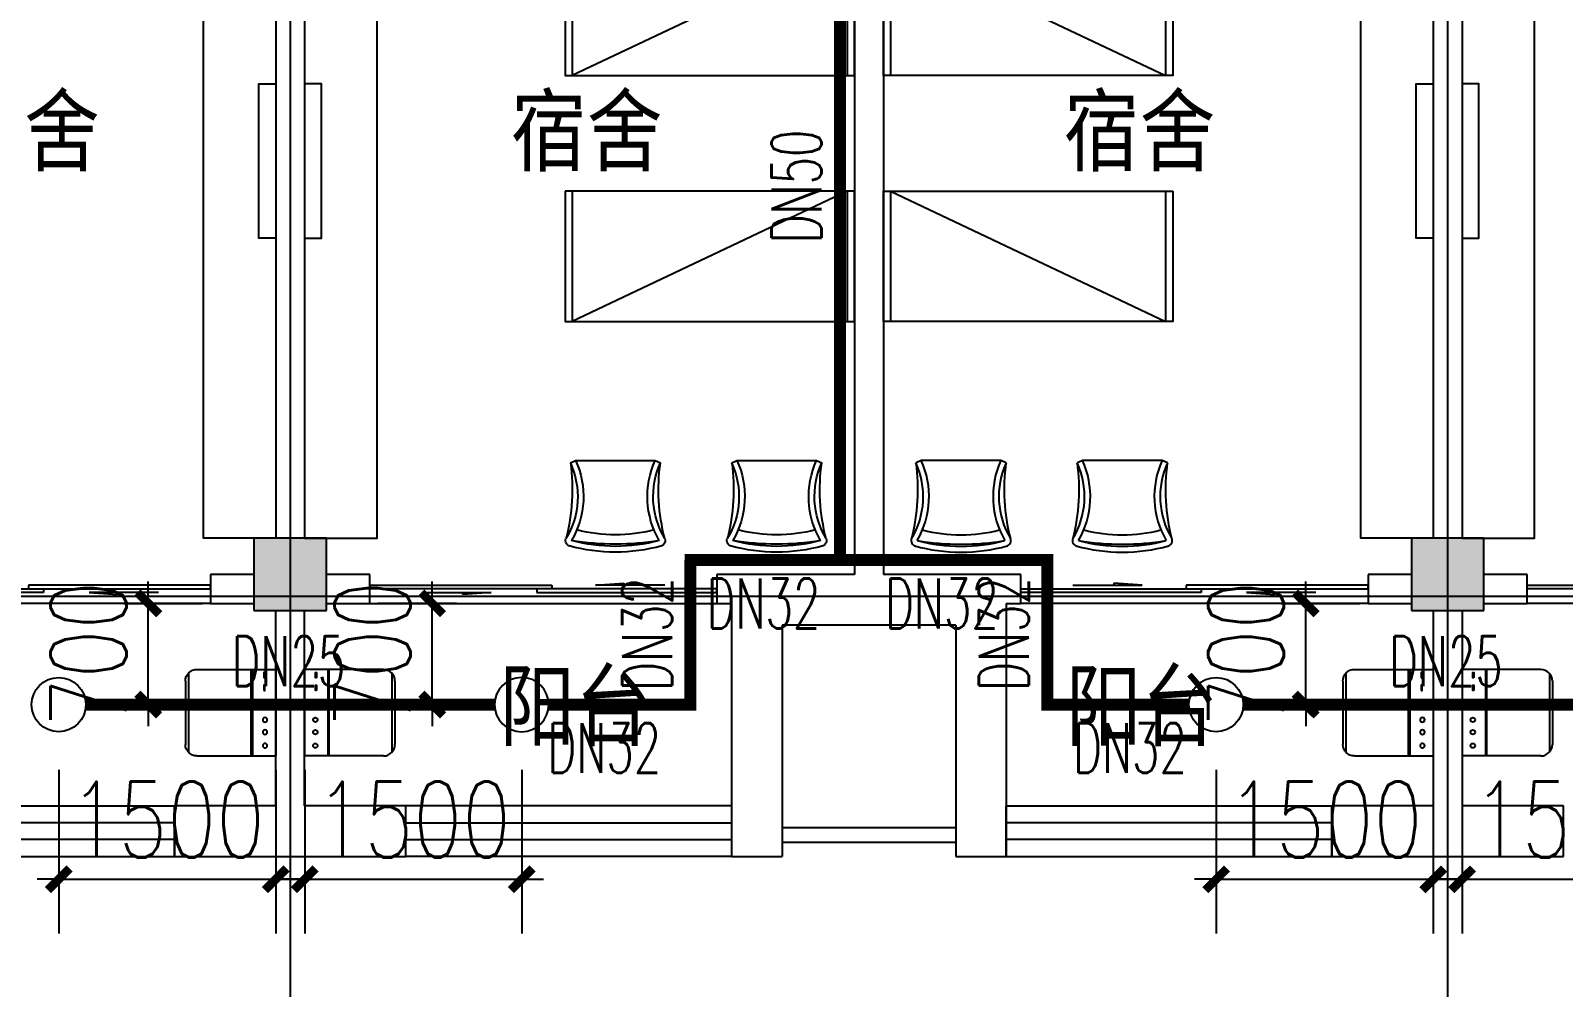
# Model space of a CAD drawing. Extents: x 0 to 2838408, y -923048 to 203859.
# Drawn here: x 2754969 to 2765563, y -409880 to -403266 of the extents above; entities that cross this region are included whole.
import ezdxf

# ---------------------------------------------------------------- set-up
doc = ezdxf.new("R2010")
doc.units = 0
doc.header["$LTSCALE"] = 1000
for name, color, linetype in [('A-Fixt', 81, 'Continuous'), ('COLUMN', 9, 'Continuous'), ('DOTE', 8, 'Continuous'), ('E2-栏杆', 92, 'Continuous'), ('EQUIP_喷头', 7, 'Continuous'), ('PIPE-喷淋', 6, 'Continuous'), ('PUB_HATCH', 8, 'Continuous'), ('PUB_TEXT', 7, 'Continuous'), ('TEXT_喷淋', 7, 'Continuous'), ('TWT_DIM', 3, 'Continuous'), ('WALL', 9, 'Continuous'), ('WINDOW', 4, 'Continuous'), ('XREF', 8, 'Continuous'), ('配景', 3, 'Continuous')]:
    doc.layers.add(name, color=color, linetype=linetype)
doc.styles.add('_TCH_DIM_T3', font='SIMPLEX', dxfattribs={"width": 0.75, "bigfont": 'HZTXT'})
doc.styles.add('_TWT_PIPEDN', font='SIMPLEX', dxfattribs={"width": 0.8, "height": 2.3, "bigfont": 'HZTXT'})
doc.styles.get("Standard").update_dxf_attribs({"font": 'geniso.shx', "bigfont": 'hztxt.shx'})
doc.dimstyles.new('_TWT_ARCH&&150', dxfattribs={"dimtxt": 525, "dimasz": 150, "dimexe": 375, "dimexo": 450, "dimgap": 150, "dimtad": 1, "dimdec": 0, "dimzin": 0, "dimdsep": 46, "dimtxsty": '_TCH_DIM_T3', "dimblk": 'ARCHTICK', "dimcen": 0.09, "dimclrt": 7, "dimazin": 2, "dimtfac": 1, "dimtdec": 0, "dimtix": 1, "dimtmove": 2, "dimatfit": 3, "dimfxl": 1, "dimtolj": 1, "dimtzin": 0, "dimarcsym": 0})

# ---------------------------------------------------------------- blocks, each defined once
blk = doc.blocks.new('单人床')
at = {"layer": 'A-Fixt'}
for p, q in [((47774, 13973), (48674, 13973)), ((47774, 12073), (48674, 13973)), ((47774, 12073), (48674, 12073))]:
    blk.add_line(p, q, dxfattribs=at)
blk.add_lwpolyline([(47774, 14023), (48674, 14023), (48674, 12023), (47774, 12023), (47774, 14023)], dxfattribs=at)
blk = doc.blocks.new('CH_AP01')
for p, q in [((-311, 17), (-275, 0)), ((-275, 0), (275, 0)), ((275, 0), (311, 17))]:
    blk.add_line(p, q)
for centre, radius, start, end in [((-307, 555), 37.8, 100.1859, 202.8359), ((-1658, 202), 1360, 352.1659, 14.4283), ((-824, 250), 563, 335.5038, 31.0903), ((0, -579), 1213, 74.7104, 105.2896), ((0, -579), 1173, 75.0287, 104.9713), ((0, -1278), 1857, 80.611, 99.389), ((-824, 250), 603, 335.5038, 30.2691), ((824, 250), 603, 149.7309, 204.4962), ((824, 250), 563, 148.9097, 204.4962), ((1658, 202), 1360, 165.5717, 187.8341), ((307, 555), 37.8, 337.1641, 79.8141), ((0, -579), 1093, 75.8767, 104.1233)]:
    blk.add_arc(centre, radius, start, end)
blk = doc.blocks.new('A$C61295E98')
at = {"color": 3}
for p, q in [((544, 598), (0, 598)), ((0, 598), (0, 0)), ((161, 598), (161, 0)), ((170, 0), (170, 598)), ((603, 572), (603, 26)), ((624, 518), (624, 80)), ((544, 0), (0, 0))]:
    blk.add_line(p, q, dxfattribs=at)
for points in [[(82, 540), (75, 540), (75, 577), (82, 577)], [(82, 453), (75, 453), (75, 490), (82, 490)], [(82, 353), (75, 353), (75, 389), (82, 389)]]:
    blk.add_lwpolyline(points, close=True, dxfattribs=at)
for centre in [(74, 250), (74, 164), (74, 71)]:
    blk.add_circle(centre, 15.7, dxfattribs=at)
for centre, start, end in [((544, 518), 360, 90), ((544, 80), 270, 0)]:
    blk.add_arc(centre, 80, start, end, dxfattribs=at)
blk = doc.blocks.new('宿舍')
at = {"layer": 'A-Fixt'}
for p, q in [((47854, 13802), (48354, 15702)), ((48354, 13802), (47854, 15702)), ((47854, 13802), (48354, 13802))]:
    blk.add_line(p, q, dxfattribs=at)
for points in [[(47854, 8602), (48354, 8602), (48354, 15702), (47854, 15702)], [(47854, 10676), (47970, 10676), (47970, 11743), (47854, 11743)]]:
    blk.add_lwpolyline(points, close=True, dxfattribs=at)
at = {"xscale": -1, "rotation": 90}
for p in [(63677, 60475), (63677, 58775)]:
    blk.add_blockref('单人床', p, dxfattribs=at)
at = {"layer": 'A-Fixt', "xscale": -1, "rotation": 180}
for p in [(50002, 9140), (51117, 9140)]:
    blk.add_blockref('CH_AP01', p, dxfattribs=at)
at = {"layer": '配景', "color": 252}
blk.add_blockref('A$C61295E98', (47854, 7097), dxfattribs=at)
blk = doc.blocks.new('$WINLIB2D$00000001')
at = {"color": 0}
for points in [[(-0.5, 0.5), (-0.5, -0.5)], [(-0.5, 0.5), (0.5, 0.5)], [(0.5, -0.5), (0.5, 0.5)], [(0.5, 0.1667), (-0.5, 0.1667)], [(0.5, -0.1667), (-0.5, -0.1667)], [(-0.5, -0.5), (0.5, -0.5)]]:
    blk.add_lwpolyline(points, dxfattribs=at)
blk = doc.blocks.new('$DorLib2D$00000131')
at = {"color": 0, "linetype": 'Continuous'}
for p, q in [((0.15, 0.125), (0.2319, 0.1973)), ((0.2319, 0.1973), (0.2319, 0.125)), ((-0.5, 0.125), (-0.5, 0)), ((0.0192, 0.125), (-0.5, 0.125)), ((0.0192, 0), (0.0192, 0.125)), ((0.35, 0.125), (0.15, 0.125)), ((-0.5, 0), (0.0192, 0)), ((-0.024, 0), (0.5, 0)), ((-0.024, -0.125), (-0.024, 0)), ((0.5, 0), (0.5, -0.125)), ((-0.35, -0.125), (-0.15, -0.125)), ((-0.2319, -0.1973), (-0.2319, -0.125)), ((-0.15, -0.125), (-0.2319, -0.1973)), ((0.5, -0.125), (-0.024, -0.125))]:
    blk.add_line(p, q, dxfattribs=at)
blk = doc.blocks.new('2F1')
at = {"layer": 'PUB_HATCH'}
for points in [[(2420466.7, -407275.2), (2420966.7, -407275.2), (2420966.7, -406775.2), (2420466.7, -406775.2)], [(2428466.7, -407275.2), (2428966.7, -407275.2), (2428966.7, -406775.2), (2428466.7, -406775.2)]]:
    blk.add_hatch(color=256, dxfattribs=at).paths.add_polyline_path(points)
at = {"layer": 'COLUMN'}
for p, q in [((2420966.7, -406775.2), (2420466.7, -406775.2)), ((2420466.7, -406775.2), (2420466.7, -407275.2)), ((2420966.7, -407275.2), (2420966.7, -406775.2)), ((2428966.7, -406775.2), (2428466.7, -406775.2)), ((2428466.7, -406775.2), (2428466.7, -407275.2)), ((2428966.7, -407275.2), (2428966.7, -406775.2)), ((2420466.7, -407275.2), (2420966.7, -407275.2)), ((2428466.7, -407275.2), (2428966.7, -407275.2))]:
    blk.add_line(p, q, dxfattribs=at)
at = {"layer": 'DOTE'}
for p, q in [((2420716.7, -327575.2), (2420716.7, -410775.2)), ((2428716.7, -327575.2), (2428716.7, -410775.2)), ((2343216.7, -407175.2), (2453916.7, -407175.2)), ((2343216.7, -407175.2), (2453916.7, -407175.2))]:
    blk.add_line(p, q, dxfattribs=at)
at = {"layer": 'E2-栏杆'}
for points in [[(2424116.7, -408775.2), (2425316.7, -408775.2)], [(2424116.7, -408875.2), (2425316.7, -408875.2)]]:
    blk.add_lwpolyline(points, dxfattribs=at)
at = {"layer": 'WALL'}
for p, q in [((2420616.7, -402075.2), (2420616.7, -406775.2)), ((2420816.7, -402075.2), (2420816.7, -406775.2)), ((2424616.7, -402075.2), (2424616.7, -407025.2)), ((2424816.7, -402075.2), (2424816.7, -407025.2)), ((2428616.7, -402075.2), (2428616.7, -406775.2)), ((2428816.7, -402075.2), (2428816.7, -406775.2)), ((2420466.7, -407025.2), (2420166.7, -407025.2)), ((2420166.7, -407025.2), (2420166.7, -407225.2)), ((2421266.7, -407025.2), (2420966.7, -407025.2)), ((2421266.7, -407225.2), (2421266.7, -407025.2)), ((2424016.7, -407025.2), (2423666.7, -407025.2)), ((2423666.7, -407025.2), (2423666.7, -407225.2)), ((2424616.7, -407025.2), (2424016.7, -407025.2)), ((2425416.7, -407025.2), (2424816.7, -407025.2)), ((2425766.7, -407025.2), (2425416.7, -407025.2)), ((2425766.7, -407225.2), (2425766.7, -407025.2)), ((2428466.7, -407025.2), (2428166.7, -407025.2)), ((2428166.7, -407025.2), (2428166.7, -407225.2)), ((2429266.7, -407025.2), (2428966.7, -407025.2)), ((2429266.7, -407225.2), (2429266.7, -407025.2)), ((2420166.7, -407225.2), (2420466.7, -407225.2)), ((2420616.7, -408625.2), (2420616.7, -407275.2)), ((2420816.7, -408625.2), (2420816.7, -407275.2)), ((2420966.7, -407225.2), (2421266.7, -407225.2)), ((2423666.7, -407225.2), (2423766.7, -407225.2)), ((2423766.7, -407225.2), (2423766.7, -408625.2)), ((2425666.7, -407225.2), (2425666.7, -408625.2)), ((2425666.7, -407225.2), (2425766.7, -407225.2)), ((2428166.7, -407225.2), (2428466.7, -407225.2)), ((2428616.7, -407275.2), (2428616.7, -408625.2)), ((2428816.7, -407275.2), (2428816.7, -408625.2)), ((2428966.7, -407225.2), (2429266.7, -407225.2)), ((2424116.7, -407375.2), (2424116.7, -408975.2)), ((2424716.7, -407375.2), (2424116.7, -407375.2)), ((2425316.7, -407375.2), (2424716.7, -407375.2)), ((2425316.7, -407375.2), (2425316.7, -408975.2)), ((2420616.7, -408625.2), (2419916.7, -408625.2)), ((2419916.7, -408625.2), (2419916.7, -408975.2)), ((2421516.7, -408625.2), (2420816.7, -408625.2)), ((2421516.7, -408975.2), (2421516.7, -408625.2)), ((2423766.7, -408625.2), (2423766.7, -408975.2)), ((2425666.7, -408975.2), (2425666.7, -408625.2)), ((2428616.7, -408625.2), (2427916.7, -408625.2)), ((2427916.7, -408625.2), (2427916.7, -408975.2)), ((2429516.7, -408625.2), (2428816.7, -408625.2)), ((2429516.7, -408975.2), (2429516.7, -408625.2)), ((2419916.7, -408975.2), (2420716.7, -408975.2)), ((2420716.7, -408975.2), (2421516.7, -408975.2)), ((2423766.7, -408975.2), (2424116.7, -408975.2)), ((2425316.7, -408975.2), (2425666.7, -408975.2)), ((2427916.7, -408975.2), (2428716.7, -408975.2)), ((2428716.7, -408975.2), (2429516.7, -408975.2))]:
    blk.add_line(p, q, dxfattribs=at)
at = {"layer": 'WINDOW'}
for p, q in [((2420166.7, -407225.2), (2417766.7, -407225.2)), ((2421266.7, -407225.2), (2423666.7, -407225.2)), ((2428166.7, -407225.2), (2425766.7, -407225.2)), ((2431666.7, -407225.2), (2429266.7, -407225.2))]:
    blk.add_line(p, q, dxfattribs=at)
at = {"xscale": -1, "rotation": 359.9999999999999}
for p in [(2468470.6, -415376.9), (2476470.6, -415376.9)]:
    blk.add_blockref('宿舍', p, dxfattribs=at)
for p in [(2372962.9, -415376.9), (2380962.9, -415376.9)]:
    blk.add_blockref('宿舍', p)
at = {"layer": 'WINDOW', "rotation": 180}
for name, p, xscale, yscale, zscale in [('$DorLib2D$00000131', (2418966.7, -407125.2), -2400, 200, -2400), ('$DorLib2D$00000131', (2426966.7, -407125.2), -2400, 200, -2400), ('$DorLib2D$00000131', (2430466.7, -407125.2), 2400, 200, 2400), ('$WINLIB2D$00000001', (2422641.7, -408800.2), 2249.999999993481, -350, 2249.999999993481), ('$WINLIB2D$00000001', (2426791.7, -408800.2), -2249.999999993481, -350, -2249.999999993481)]:
    blk.add_blockref(name, p, dxfattribs=dict(at, xscale=xscale, yscale=yscale, zscale=zscale))
at = {"layer": 'WINDOW'}
for name, p, xscale, yscale, zscale in [('$DorLib2D$00000131', (2422466.7, -407125.2), -2400, -200, -2400), ('$WINLIB2D$00000001', (2418791.7, -408800.2), 2249.999999993481, 350, 2249.999999993481)]:
    blk.add_blockref(name, p, dxfattribs=dict(at, xscale=xscale, yscale=yscale, zscale=zscale))
at = {"layer": 'PUB_TEXT'}
for s, p in [('宿舍', (2418351.3, -404239)), ('宿舍', (2422241.3, -404239)), ('宿舍', (2426062.1, -404239)), ('阳台', (2422162.8, -408213.3)), ('阳台', (2426077.2, -408213.3))]:
    blk.add_text(s, height=525, dxfattribs=at).set_placement(p)
blk = doc.blocks.new('_ArchTick')
at = {"color": 0, "linetype": 'ByBlock', "const_width": 0.4}
blk.add_lwpolyline([(-0.5, -0.5), (0.5, 0.5)], dxfattribs=at)
blk = doc.blocks.new('*D1592')
at = {"layer": 'Defpoints', "color": 0, "linetype": 'ByBlock', "transparency": 16777216}
for p in [(2764863, -407925), (2766363, -407925), (2766363, -409133)]:
    blk.add_point(p, dxfattribs=at)
at = {"layer": 'TWT_DIM', "color": 0, "linetype": 'ByBlock', "lineweight": -2, "transparency": 16777216}
for p, q in [((2764863, -408375), (2764863, -409508)), ((2766363, -408375), (2766363, -409508)), ((2764863, -409133), (2764713, -409133)), ((2764863, -409133), (2766363, -409133)), ((2766363, -409133), (2766513, -409133))]:
    blk.add_line(p, q, dxfattribs=at)
at = {"layer": 'TWT_DIM', "color": 0, "linetype": 'ByBlock', "lineweight": -2, "transparency": 16777216, "xscale": 150, "yscale": 150, "zscale": 150}
blk.add_blockref('_ArchTick', (2764863, -409133), dxfattribs=at)
at = {"layer": 'TWT_DIM', "color": 0, "linetype": 'ByBlock', "lineweight": -2, "transparency": 16777216, "xscale": 150, "yscale": 150, "zscale": 150, "rotation": 180}
blk.add_blockref('_ArchTick', (2766363, -409133), dxfattribs=at)
at = {"layer": 'TWT_DIM', "color": 7, "linetype": 'ByBlock', "transparency": 16777216, "insert": (2765613, -408720), "char_height": 525, "attachment_point": 5, "style": '_TCH_DIM_T3'}
blk.add_mtext('\\A1;1500', dxfattribs=at)
blk = doc.blocks.new('*D1595')
at = {"layer": 'Defpoints', "color": 0, "linetype": 'ByBlock', "transparency": 16777216}
for p in [(2756863, -407925), (2758363, -407925), (2758363, -409133)]:
    blk.add_point(p, dxfattribs=at)
at = {"layer": 'TWT_DIM', "color": 0, "linetype": 'ByBlock', "lineweight": -2, "transparency": 16777216}
for p, q in [((2756863, -408375), (2756863, -409508)), ((2758363, -408375), (2758363, -409508)), ((2756863, -409133), (2756713, -409133)), ((2756863, -409133), (2758363, -409133)), ((2758363, -409133), (2758513, -409133))]:
    blk.add_line(p, q, dxfattribs=at)
at = {"layer": 'TWT_DIM', "color": 0, "linetype": 'ByBlock', "lineweight": -2, "transparency": 16777216, "xscale": 150, "yscale": 150, "zscale": 150}
blk.add_blockref('_ArchTick', (2756863, -409133), dxfattribs=at)
at = {"layer": 'TWT_DIM', "color": 0, "linetype": 'ByBlock', "lineweight": -2, "transparency": 16777216, "xscale": 150, "yscale": 150, "zscale": 150, "rotation": 180}
blk.add_blockref('_ArchTick', (2758363, -409133), dxfattribs=at)
at = {"layer": 'TWT_DIM', "color": 7, "linetype": 'ByBlock', "transparency": 16777216, "insert": (2757613, -408720), "char_height": 525, "attachment_point": 5, "style": '_TCH_DIM_T3'}
blk.add_mtext('\\A1;1500', dxfattribs=at)
blk = doc.blocks.new('*D1596')
at = {"layer": 'Defpoints', "color": 0, "linetype": 'ByBlock', "transparency": 16777216}
for p in [(2757744, -407225), (2758363, -407225), (2758363, -407925)]:
    blk.add_point(p, dxfattribs=at)
at = {"layer": 'TWT_DIM', "color": 0, "linetype": 'ByBlock', "lineweight": -2, "transparency": 16777216}
for p, q in [((2757744, -407225), (2757744, -407075)), ((2757913, -407225), (2757369, -407225)), ((2757744, -407925), (2757744, -407225)), ((2757913, -407925), (2757369, -407925)), ((2757744, -407925), (2757744, -408075))]:
    blk.add_line(p, q, dxfattribs=at)
at = {"layer": 'TWT_DIM', "color": 0, "linetype": 'ByBlock', "lineweight": -2, "transparency": 16777216, "xscale": 150, "yscale": 150, "zscale": 150}
for p, rotation in [((2757744, -407225), 270), ((2757744, -407925), 90)]:
    blk.add_blockref('_ArchTick', p, dxfattribs=dict(at, rotation=rotation))
at = {"layer": 'TWT_DIM', "color": 7, "linetype": 'ByBlock', "transparency": 16777216, "insert": (2757331, -407575), "char_height": 525, "attachment_point": 5, "rotation": 90, "style": '_TCH_DIM_T3'}
blk.add_mtext('\\A1;700', dxfattribs=at)
blk = doc.blocks.new('*D1599')
at = {"layer": 'Defpoints', "color": 0, "linetype": 'ByBlock', "transparency": 16777216}
for p in [(2763163, -407925), (2764663, -407925), (2764663, -409133)]:
    blk.add_point(p, dxfattribs=at)
at = {"layer": 'TWT_DIM', "color": 0, "linetype": 'ByBlock', "lineweight": -2, "transparency": 16777216}
for p, q in [((2763163, -408375), (2763163, -409508)), ((2764663, -408375), (2764663, -409508)), ((2763163, -409133), (2763013, -409133)), ((2763163, -409133), (2764663, -409133)), ((2764663, -409133), (2764813, -409133))]:
    blk.add_line(p, q, dxfattribs=at)
at = {"layer": 'TWT_DIM', "color": 0, "linetype": 'ByBlock', "lineweight": -2, "transparency": 16777216, "xscale": 150, "yscale": 150, "zscale": 150}
blk.add_blockref('_ArchTick', (2763163, -409133), dxfattribs=at)
at = {"layer": 'TWT_DIM', "color": 0, "linetype": 'ByBlock', "lineweight": -2, "transparency": 16777216, "xscale": 150, "yscale": 150, "zscale": 150, "rotation": 180}
blk.add_blockref('_ArchTick', (2764663, -409133), dxfattribs=at)
at = {"layer": 'TWT_DIM', "color": 7, "linetype": 'ByBlock', "transparency": 16777216, "insert": (2763913, -408720), "char_height": 525, "attachment_point": 5, "style": '_TCH_DIM_T3'}
blk.add_mtext('\\A1;1500', dxfattribs=at)
blk = doc.blocks.new('*D1600')
at = {"layer": 'Defpoints', "color": 0, "linetype": 'ByBlock', "transparency": 16777216}
for p in [(2763163, -407225), (2763782, -407225), (2763163, -407925)]:
    blk.add_point(p, dxfattribs=at)
at = {"layer": 'TWT_DIM', "color": 0, "linetype": 'ByBlock', "lineweight": -2, "transparency": 16777216}
for p, q in [((2763782, -407225), (2763782, -407075)), ((2763613, -407225), (2764157, -407225)), ((2763782, -407925), (2763782, -407225)), ((2763613, -407925), (2764157, -407925)), ((2763782, -407925), (2763782, -408075))]:
    blk.add_line(p, q, dxfattribs=at)
at = {"layer": 'TWT_DIM', "color": 0, "linetype": 'ByBlock', "lineweight": -2, "transparency": 16777216, "xscale": 150, "yscale": 150, "zscale": 150}
for p, rotation in [((2763782, -407225), 270), ((2763782, -407925), 90)]:
    blk.add_blockref('_ArchTick', p, dxfattribs=dict(at, rotation=rotation))
at = {"layer": 'TWT_DIM', "color": 7, "linetype": 'ByBlock', "transparency": 16777216, "insert": (2763369, -407575), "char_height": 525, "attachment_point": 5, "rotation": 90, "style": '_TCH_DIM_T3'}
blk.add_mtext('\\A1;700', dxfattribs=at)
blk = doc.blocks.new('*D1613')
at = {"layer": 'Defpoints', "color": 0, "linetype": 'ByBlock', "transparency": 16777216}
for p in [(2755163, -407925), (2756663, -407925), (2756663, -409133)]:
    blk.add_point(p, dxfattribs=at)
at = {"layer": 'TWT_DIM', "color": 0, "linetype": 'ByBlock', "lineweight": -2, "transparency": 16777216}
for p, q in [((2755163, -408375), (2755163, -409508)), ((2756663, -408375), (2756663, -409508)), ((2755163, -409133), (2755013, -409133)), ((2755163, -409133), (2756663, -409133)), ((2756663, -409133), (2756813, -409133))]:
    blk.add_line(p, q, dxfattribs=at)
at = {"layer": 'TWT_DIM', "color": 0, "linetype": 'ByBlock', "lineweight": -2, "transparency": 16777216, "xscale": 150, "yscale": 150, "zscale": 150}
blk.add_blockref('_ArchTick', (2755163, -409133), dxfattribs=at)
at = {"layer": 'TWT_DIM', "color": 0, "linetype": 'ByBlock', "lineweight": -2, "transparency": 16777216, "xscale": 150, "yscale": 150, "zscale": 150, "rotation": 180}
blk.add_blockref('_ArchTick', (2756663, -409133), dxfattribs=at)
at = {"layer": 'TWT_DIM', "color": 7, "linetype": 'ByBlock', "transparency": 16777216, "insert": (2755913, -408720), "char_height": 525, "attachment_point": 5, "style": '_TCH_DIM_T3'}
blk.add_mtext('\\A1;1500', dxfattribs=at)
blk = doc.blocks.new('*D1614')
at = {"layer": 'Defpoints', "color": 0, "linetype": 'ByBlock', "transparency": 16777216}
for p in [(2755163, -407225), (2755782, -407225), (2755163, -407925)]:
    blk.add_point(p, dxfattribs=at)
at = {"layer": 'TWT_DIM', "color": 0, "linetype": 'ByBlock', "lineweight": -2, "transparency": 16777216}
for p, q in [((2755782, -407225), (2755782, -407075)), ((2755613, -407225), (2756157, -407225)), ((2755782, -407925), (2755782, -407225)), ((2755613, -407925), (2756157, -407925)), ((2755782, -407925), (2755782, -408075))]:
    blk.add_line(p, q, dxfattribs=at)
at = {"layer": 'TWT_DIM', "color": 0, "linetype": 'ByBlock', "lineweight": -2, "transparency": 16777216, "xscale": 150, "yscale": 150, "zscale": 150}
for p, rotation in [((2755782, -407225), 270), ((2755782, -407925), 90)]:
    blk.add_blockref('_ArchTick', p, dxfattribs=dict(at, rotation=rotation))
at = {"layer": 'TWT_DIM', "color": 7, "linetype": 'ByBlock', "transparency": 16777216, "insert": (2755369, -407575), "char_height": 525, "attachment_point": 5, "rotation": 90, "style": '_TCH_DIM_T3'}
blk.add_mtext('\\A1;700', dxfattribs=at)
blk = doc.blocks.new('$TwtSys$00000125')
blk.add_circle((0, 0, 0), 1)

msp = doc.modelspace()

# ---------------------------------------------------------------- hatches: boundary and pattern name
at = {"layer": 'PIPE-喷淋', "linetype": 'ByBlock'}
for points in [[(2759529.3, -406925.2), (2759529.3, -406884), (2759488.1, -406884)], [(2759529.3, -406925.2), (2759488.1, -406925.2), (2759488.1, -406884)], [(2761995.8, -406925.2), (2761995.8, -406884), (2762037, -406884)], [(2761995.8, -406925.2), (2762037, -406925.2), (2762037, -406884)], [(2759529.3, -407925.2), (2759570.6, -407925.2), (2759570.6, -407966.5)], [(2759529.3, -407925.2), (2759529.3, -407966.5), (2759570.6, -407966.5)], [(2761995.8, -407925.2), (2761954.5, -407925.2), (2761954.5, -407966.5)], [(2761995.8, -407925.2), (2761995.8, -407966.5), (2761954.5, -407966.5)]]:
    msp.add_hatch(color=256, dxfattribs=at).paths.add_polyline_path(points)

# ---------------------------------------------------------------- linework, layer by layer
at = {"layer": 'PIPE-喷淋', "linetype": 'ByBlock', "ltscale": 1.5, "const_width": 82.5}
for points in [[(2760562.5, -401735.7), (2760562.5, -406925.2)], [(2760562.5, -406925.2), (2759529.3, -406925.2)], [(2759529.3, -406925.2), (2759529.3, -407925.2)], [(2760562.5, -406925.2), (2761995.8, -406925.2)], [(2761995.8, -406925.2), (2761995.8, -407925.2)], [(2755350, -407925.2), (2758175, -407925.2)], [(2759529.3, -407925.2), (2758550, -407925.2)], [(2761995.8, -407925.2), (2762975, -407925.2)], [(2763350, -407925.2), (2766175, -407925.2)]]:
    msp.add_lwpolyline(points, dxfattribs=at)

# ---------------------------------------------------------------- block references
at = {"layer": 'EQUIP_喷头', "linetype": 'ByBlock', "xscale": 187.5, "yscale": 187.5, "zscale": 187.5, "rotation": 180}
for p in [(2755162.5, -407925.2), (2763162.5, -407925.2)]:
    msp.add_blockref('$TwtSys$00000125', p, dxfattribs=at)
at = {"layer": 'EQUIP_喷头', "linetype": 'ByBlock', "xscale": 187.5, "yscale": -187.5, "zscale": 187.5}
msp.add_blockref('$TwtSys$00000125', (2758362.5, -407925.2), dxfattribs=at)
at = {"layer": 'XREF'}
msp.add_blockref('2F1', (336045.8, 0), dxfattribs=at)

# ---------------------------------------------------------------- texts
at = {"layer": 'TEXT_喷淋', "color": 251, "linetype": 'ByBlock', "style": '_TWT_PIPEDN', "width": 0.64}
for s, p in [('DN50', (2760435, -404735.3)), ('DN32', (2759401.8, -407830)), ('DN32', (2761868.3, -407830))]:
    msp.add_text(s, height=345, rotation=90, dxfattribs=at).set_placement(p)
for s, p in [('DN32', (2759641.1, -407397.7)), ('DN32', (2760874.4, -407397.7)), ('DN25', (2756357.7, -407797.7)), ('DN25', (2764357.7, -407797.7)), ('DN32', (2758541.1, -408397.7)), ('DN32', (2762174.4, -408397.7))]:
    msp.add_text(s, height=345, dxfattribs=at).set_placement(p)

# ---------------------------------------------------------------- dimensions: what is measured, and where the dimension line sits
at = {"layer": 'TWT_DIM', "linetype": 'ByBlock'}
for p1, p2, distance, picture, middle in [((2755162.5, -407925.2), (2755162.5, -407225.2), -619, '*D1614', (2755369, -407575.2)), ((2758362.5, -407925.2), (2758362.5, -407225.2), 619, '*D1596', (2757331, -407575.2)), ((2763162.5, -407925.2), (2763162.5, -407225.2), -619, '*D1600', (2763369, -407575.2)), ((2755162.5, -407925.2), (2756662.5, -407925.2), -1207.4, '*D1613', (2755912.5, -408720.2)), ((2756862.5, -407925.2), (2758362.5, -407925.2), -1207.4, '*D1595', (2757612.5, -408720.2)), ((2763162.5, -407925.2), (2764662.5, -407925.2), -1207.4, '*D1599', (2763912.5, -408720.2)), ((2764862.5, -407925.2), (2766362.5, -407925.2), -1207.4, '*D1592', (2765612.5, -408720.2))]:
    dim = msp.add_aligned_dim(p1=p1, p2=p2, distance=distance, dimstyle='_TWT_ARCH&&150', dxfattribs=at)
    dim.commit()
    dim.dimension.update_dxf_attribs({"geometry": picture, "text_midpoint": middle})

doc.saveas('drawing.dxf')
